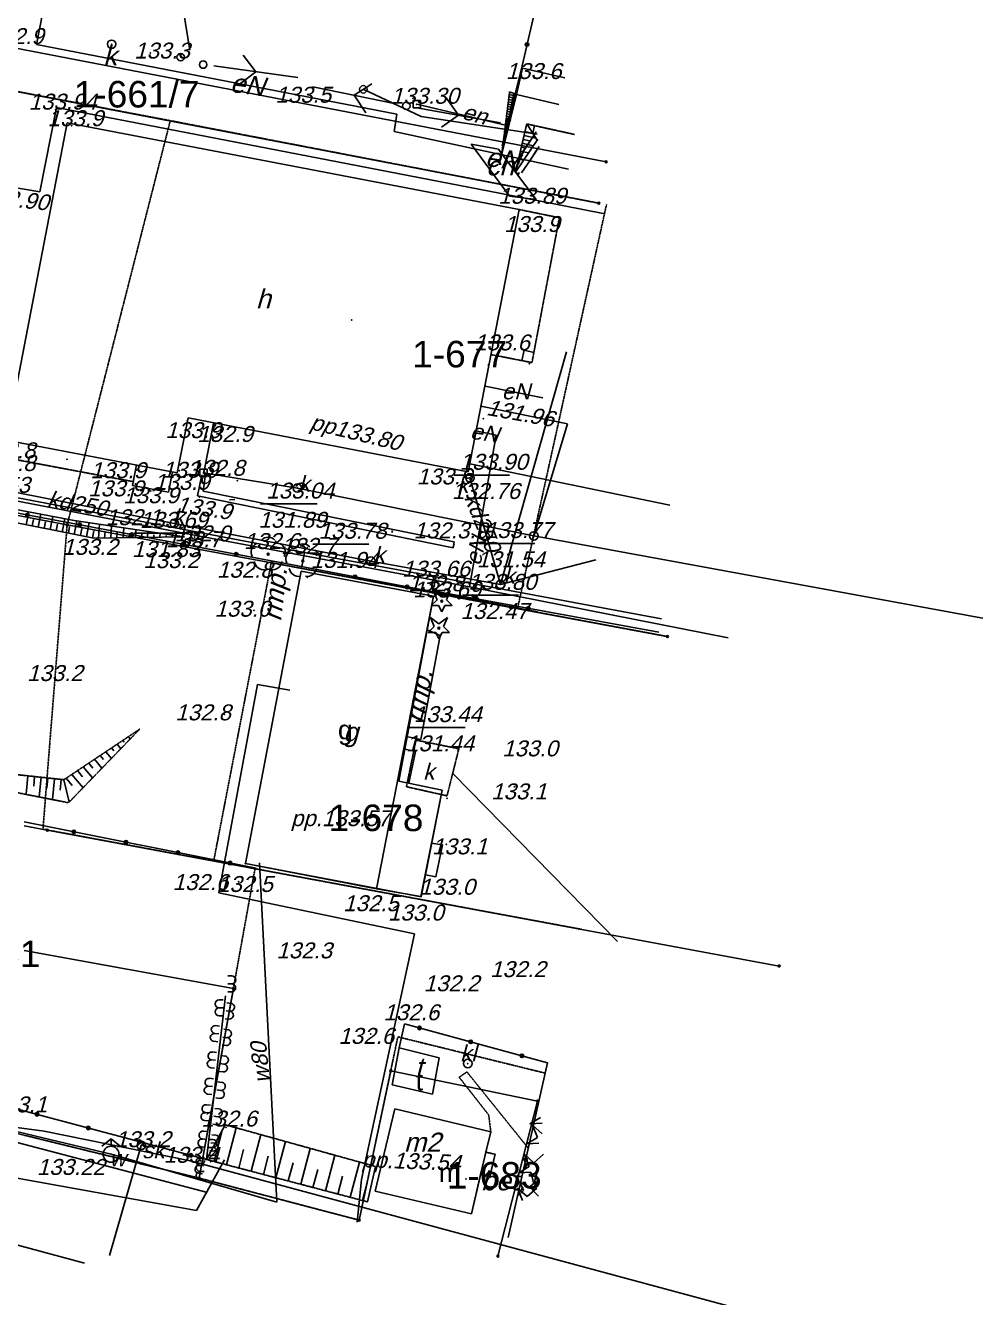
# Model space of a CAD drawing. Header units: millimetres. Extents: x -105266 to 178069, y 491 to 168574.
# Drawn here: x 40214 to 49161, y 80108 to 92085 of the extents above; entities that cross this region are included whole.
import ezdxf
from ezdxf.enums import TextEntityAlignment as Align

# ---------------------------------------------------------------- set-up
doc = ezdxf.new("R2010")
doc.units = ezdxf.units.MM
for name, pattern in [('1', [0]), ('14', [1, 1]), ('4', [5, 3, -2]), ('BGT', [0]), ('BGZ', [2, 1, -1]), ('BUD', [0]), ('BUW', [2.2, 1.5, -0.7]), ('BZN', [3.7, 3, -0.7]), ('GDE', [0]), ('GUK', [2.8, 2.1, -0.7]), ('GUZ', [1.4, 0.7, -0.7]), ('KOC', [2.8, 2.1, -0.7]), ('KOJ', [0]), ('RMP', [0]), ('SCH', [0]), ('UOK', [2.1, 1.4, -0.7]), ('UPE', [0]), ('UPK', [0]), ('UPT', [0]), ('UPW', [0]), ('WSD', [2.45, 1.75, -0.7]), ('WSG', [0]), ('WSQ', [2.45, 1.75, -0.7])]:
    doc.linetypes.add(name, pattern=pattern)
for name, color, linetype in [('DZIALKI', 7, 'GDE'), ('EBTOO_T_5', 14, 'Continuous'), ('EBTPO_L_0', 154, '4'), ('EBTPO_L_2', 154, '1'), ('EBUOA_MZ_T_0', 14, 'Continuous'), ('EBUOA_T_0', 7, 'Continuous'), ('EBUPO_L_10', 7, '1'), ('EBUPP_L_0', 7, '1'), ('EBUPP_MZ_L_1', 14, 'BUD'), ('KONTURY', 90, 'GUK'), ('NUMERY_DZIALEK', 7, 'Continuous'), ('PUNKTY', 7, 'Continuous'), ('SDROK_T_1', 11, 'Continuous'), ('SDRPK_L_0', 7, 'KOJ'), ('SDRPK_L_2', 11, 'KOC'), ('SDRPT_L_1', 7, '1'), ('SZOPO_L_0', 171, '1'), ('SZOPO_L_1', 90, 'BGZ'), ('SZZPZ_L_1', 90, '1'), ('SZZPZ_L_2', 90, '1'), ('SZZPZ_L_3', 90, '1'), ('UEEOO_T_0', 1, 'Continuous'), ('UEEPA_L_0', 1, '1'), ('UEEPA_L_2', 1, '1'), ('UEEPON_L_0', 1, 'UPE'), ('UEEPON_L_3', 1, '14'), ('UKKOA_T_2', 23, 'Continuous'), ('UKKOA_T_3', 14, 'Continuous'), ('UKKOC_T_0', 23, 'Continuous'), ('UKKOC_T_2', 14, 'Continuous'), ('UKKOO_T_0', 23, 'Continuous'), ('UKKPA_L_4', 14, '1'), ('UKKPA_L_6', 14, '1'), ('UKKPOR_L_0', 14, 'UPK'), ('UTTOA_T_0', 30, 'Continuous'), ('UTTPA_L_0', 30, '1'), ('UTTPO_L_0', 30, 'UPT'), ('UWWOA_T_0', 5, 'Continuous'), ('UWWOO_T_0', 5, 'Continuous'), ('UWWPA_L_0', 5, '1'), ('UWWPO_L_0', 5, 'UPW'), ('UZYTKI', 90, 'GUZ'), ('WUKOS_T_1', 34, 'Continuous'), ('WUKOS_T_4', 34, 'Continuous'), ('WUKPS_L_0', 34, '1'), ('WUKPS_L_1', 34, '1'), ('WUKPS_L_2', 34, '1'), ('WUKPS_L_8', 34, '1')]:
    doc.layers.add(name, color=color, linetype=linetype)
doc.styles.get("Standard").update_dxf_attribs({"font": 'arial.ttf'})

# ---------------------------------------------------------------- blocks, each defined once
blk = doc.blocks.new('GRO')
at = {"linetype": 'Continuous'}
blk.add_circle((0, 0), 0.09, dxfattribs=at)

msp = doc.modelspace()

# ---------------------------------------------------------------- linework, layer by layer
at = {"layer": 'DZIALKI'}
for p, q in [((38860.92, 92113.63), (45681.92, 90801.63)), ((45613.92, 90411.63), (37075.92, 92048.63)), ((40606.92, 87383.63), (36048.92, 88248.63)), ((46259.92, 86331.63), (40606.92, 87383.63)), ((40419.92, 84509.63), (40200.92, 84550.63)), ((47310.92, 83229.63), (40419.92, 84509.63)), ((40202.92, 83375.63), (42171.92, 83016.63)), ((42171.92, 83016.63), (41849.92, 81232.63)), ((43653.92, 82243.63), (43356.92, 80836.63)), ((45036.92, 81956.63), (43653.92, 82243.63)), ((38540.92, 82043.63), (41849.92, 81232.63)), ((44663.92, 80498.63), (45036.92, 81956.63)), ((41849.92, 81232.63), (43356.92, 80836.63))]:
    msp.add_line(p, q, dxfattribs=at)
at = {"layer": 'EBTPO_L_0', "linetype": 'BUW'}
for p, q in [((44863.92, 90351.63), (45241.92, 90274.63)), ((45241.92, 90274.63), (44983.92, 88910.63)), ((44983.92, 88910.63), (44602.92, 88985.63)), ((40148.92, 87992.63), (41224.92, 87790.63))]:
    msp.add_line(p, q, dxfattribs=at)
at = {"layer": 'EBTPO_L_2', "linetype": 'SCH'}
for p, q in [((44889.92, 88928.63), (44909.92, 89026.63)), ((44909.92, 89026.63), (45001.92, 89005.63)), ((41258.92, 87946.63), (41221.92, 87753.63)), ((41559.92, 87691.63), (41599.92, 87881.63)), ((41221.92, 87753.63), (41559.92, 87691.63)), ((43786.92, 85270.63), (43885.92, 85250.63)), ((43885.92, 85250.63), (43823.92, 84951.63)), ((43730.92, 84970.63), (44137.92, 84885.63)), ((44137.92, 84885.63), (43936.92, 83882.63)), ((44033.92, 84385.63), (44140.92, 84369.63)), ((44140.92, 84369.63), (44079.92, 84070.63)), ((44079.92, 84070.63), (43979.92, 84088.63)), ((43936.92, 83882.63), (43518.92, 83957.63))]:
    msp.add_line(p, q, dxfattribs=at)
at = {"layer": 'EBTPO_L_2', "linetype": 'RMP'}
for p, q in [((44120.92, 86342.63), (43996.92, 86393.63)), ((43935.92, 85361.63), (44120.92, 86342.63)), ((43797.92, 85389.63), (43935.92, 85361.63))]:
    msp.add_line(p, q, dxfattribs=at)
at = {"layer": 'EBUPO_L_10', "linetype": 'BZN'}
for p, q in [((44498.92, 81266.63), (44550.92, 81476.63)), ((44550.92, 81476.63), (44636.92, 81456.63)), ((44636.92, 81456.63), (44587.92, 81246.63)), ((44587.92, 81246.63), (44498.92, 81266.63))]:
    msp.add_line(p, q, dxfattribs=at)
at = {"layer": 'EBUPP_L_0', "linetype": '1'}
for p, q in [((44836.92, 91433.63), (44894.92, 91683.63)), ((44894.92, 91683.63), (45294.92, 91590.63)), ((45236.92, 91341.63), (44836.92, 91433.63)), ((42285.92, 84193.63), (42809.92, 86945.63)), ((42809.92, 86945.63), (44057.92, 86711.63)), ((44057.92, 86711.63), (43730.92, 84970.63)), ((43730.92, 84970.63), (44137.92, 84885.63)), ((44137.92, 84885.63), (43940.92, 83881.63)), ((43940.92, 83881.63), (42285.92, 84193.63)), ((43665.92, 82110.63), (43731.92, 82457.63)), ((43731.92, 82457.63), (44110.92, 82363.63)), ((44110.92, 82363.63), (44046.92, 82021.63)), ((44046.92, 82021.63), (43665.92, 82110.63)), ((43508.92, 81110.63), (43691.92, 81883.63)), ((43691.92, 81883.63), (44596.92, 81668.63)), ((44596.92, 81668.63), (44550.92, 81476.63)), ((44550.92, 81476.63), (44636.92, 81456.63)), ((44636.92, 81456.63), (44587.92, 81246.63)), ((44498.92, 81266.63), (44413.92, 80895.63)), ((44587.92, 81246.63), (44498.92, 81266.63)), ((44413.92, 80895.63), (43508.92, 81110.63))]:
    msp.add_line(p, q, dxfattribs=at)
at = {"layer": 'EBUPP_MZ_L_1', "linetype": 'BUD'}
for p, q in [((44836.92, 91433.63), (44894.92, 91683.63)), ((44894.92, 91683.63), (45294.92, 91590.63)), ((45236.92, 91341.63), (44836.92, 91433.63)), ((40032.92, 88180.63), (40606.92, 91166.63)), ((40606.92, 91166.63), (44863.92, 90351.63)), ((44863.92, 90351.63), (44381.92, 87882.63)), ((41746.92, 88389.63), (41642.92, 87873.63)), ((44381.92, 87882.63), (41746.92, 88389.63)), ((41642.92, 87873.63), (40032.92, 88180.63)), ((42285.92, 84193.63), (42809.92, 86945.63)), ((42809.92, 86945.63), (44057.92, 86711.63)), ((44057.92, 86711.63), (43518.92, 83957.63)), ((43518.92, 83957.63), (42285.92, 84193.63)), ((43665.92, 82110.63), (43731.92, 82457.63)), ((43731.92, 82457.63), (44110.92, 82363.63)), ((44110.92, 82363.63), (44046.92, 82021.63)), ((44046.92, 82021.63), (43665.92, 82110.63)), ((43508.92, 81110.63), (43691.92, 81883.63)), ((43691.92, 81883.63), (44596.92, 81668.63)), ((44596.92, 81668.63), (44550.92, 81476.63)), ((44550.92, 81476.63), (44413.92, 80895.63)), ((44413.92, 80895.63), (43508.92, 81110.63))]:
    msp.add_line(p, q, dxfattribs=at)
at = {"layer": 'KONTURY'}
for p, q in [((37075.92, 92048.63), (41286.92, 91243.63)), ((40606.92, 87383.63), (41577.92, 91188.63)), ((41286.92, 91243.63), (41577.92, 91188.63)), ((41577.92, 91188.63), (45613.92, 90411.63)), ((45685.92, 90398.63), (44847.92, 86594.63)), ((40378.92, 84517.63), (40606.92, 87383.63)), ((42528.92, 87026.63), (41986.92, 84218.63)), ((44847.92, 86594.63), (42528.92, 87026.63)), ((46259.92, 86331.63), (44847.92, 86594.63)), ((41986.92, 84218.63), (40378.92, 84517.63)), ((41986.92, 84218.63), (42375.92, 84145.63)), ((42171.92, 83016.63), (42375.92, 84145.63)), ((42375.92, 84145.63), (45451.92, 83574.63)), ((41849.92, 81232.63), (42171.92, 83016.63)), ((43720.92, 82562.63), (43653.92, 82243.63)), ((45105.92, 82221.63), (43720.92, 82562.63)), ((43653.92, 82243.63), (43356.92, 80836.63)), ((41849.92, 81232.63), (40204.92, 81635.63)), ((43356.92, 80836.63), (41849.92, 81232.63))]:
    msp.add_line(p, q, dxfattribs=at)
at = {"layer": 'SDRPK_L_0', "linetype": 'KOJ'}
for p, q in [((40507.92, 91311.63), (40348.92, 90517.63)), ((44871.92, 90467.63), (40507.92, 91311.63)), ((44410.92, 90968.63), (44669.92, 90920.63)), ((44773.92, 90478.63), (44410.92, 90968.63)), ((44669.92, 90920.63), (44699.92, 90876.63)), ((40348.92, 90517.63), (38166.92, 90894.63)), ((44699.92, 90876.63), (44828.92, 90702.63)), ((44828.92, 90702.63), (45022.92, 90446.63)), ((45022.92, 90446.63), (44773.92, 90478.63)), ((45670.92, 90310.63), (44871.92, 90467.63)), ((38726.92, 87908.63), (40734.92, 87523.63)), ((40734.92, 87523.63), (42840.92, 87123.63)), ((42840.92, 87123.63), (42817.92, 86988.63)), ((42840.92, 87123.63), (44080.92, 86892.63)), ((44080.92, 86892.63), (44051.92, 86761.63)), ((44080.92, 86892.63), (46204.92, 86498.63)), ((39147.92, 81825.63), (41929.92, 81095.63))]:
    msp.add_line(p, q, dxfattribs=at)
at = {"layer": 'SDRPK_L_2', "linetype": 'KOC'}
for p, q in [((44699.92, 90876.63), (44836.92, 91433.63)), ((44934.92, 91157.63), (44828.92, 90702.63)), ((45384.92, 91058.63), (44934.92, 91157.63)), ((44828.92, 90702.63), (44699.92, 90876.63)), ((44297.92, 82182.63), (44371.92, 82231.63)), ((44576.92, 81826.63), (44297.92, 82182.63)), ((44371.92, 82231.63), (44949.92, 81513.63)), ((44596.92, 81668.63), (44576.92, 81826.63))]:
    msp.add_line(p, q, dxfattribs=at)
at = {"layer": 'SDRPT_L_1', "linetype": '1'}
for p, q in [((41873.92, 87853.63), (41834.92, 87655.63)), ((41887.92, 87701.63), (41908.92, 87857.63)), ((44249.92, 87223.63), (41887.92, 87701.63)), ((41834.92, 87655.63), (44240.92, 87167.63)), ((42134.92, 87618.63), (42185.92, 87620.63)), ((43664.92, 87311.63), (43670.92, 87329.63)), ((44240.92, 87167.63), (44249.92, 87223.63))]:
    msp.add_line(p, q, dxfattribs=at)
at = {"layer": 'SZOPO_L_0', "linetype": 'BGT'}
for p, q in [((44880.92, 91662.63), (45125.92, 92709.63)), ((44702.92, 90951.63), (44880.92, 91662.63)), ((39495.92, 87614.63), (42778.92, 86996.63)), ((45034.92, 86562.63), (42778.92, 86996.63)), ((46179.92, 86371.63), (44051.92, 86761.63)), ((42385.92, 84149.63), (40201.92, 84586.63)), ((43782.92, 82685.63), (43731.92, 82457.63)), ((45130.92, 82317.63), (43782.92, 82685.63)), ((44759.92, 80674.63), (45130.92, 82317.63)), ((40080.92, 81897.63), (41918.92, 81407.63))]:
    msp.add_line(p, q, dxfattribs=at)
for centre, radius in [((44937.92, 91905.63), 17), ((44937.92, 91905.63), 10), ((44763.92, 91194.63), 17), ((44763.92, 91194.63), 10), ((40232.92, 87475.63), 17), ((40232.92, 87475.63), 10), ((40723.92, 87383.63), 17), ((40723.92, 87383.63), 10), ((41215.92, 87290.63), 17), ((41215.92, 87290.63), 10), ((41706.92, 87198.63), 17), ((41706.92, 87198.63), 10), ((42198.92, 87105.63), 17), ((42198.92, 87105.63), 10), ((43316.92, 86893.63), 17), ((43316.92, 86893.63), 10), ((43807.92, 86798.63), 17), ((43807.92, 86798.63), 10), ((44298.92, 86704.63), 17), ((44298.92, 86704.63), 10), ((44458.92, 86686.63), 17), ((44458.92, 86686.63), 10), ((44789.92, 86609.63), 17), ((44789.92, 86609.63), 10), ((44949.92, 86596.63), 17), ((44949.92, 86596.63), 10), ((40669.92, 84492.63), 17), ((40669.92, 84492.63), 10), ((41159.92, 84394.63), 17), ((41159.92, 84394.63), 10), ((41650.92, 84296.63), 17), ((41650.92, 84296.63), 10), ((42140.92, 84198.63), 17), ((42140.92, 84198.63), 10), ((43924.92, 82646.63), 17), ((43924.92, 82646.63), 10), ((44406.92, 82515.63), 17), ((44406.92, 82515.63), 10), ((44889.92, 82383.63), 17), ((44889.92, 82383.63), 10), ((40322.92, 81833.63), 17), ((40322.92, 81833.63), 10), ((40805.92, 81704.63), 17), ((40805.92, 81704.63), 10), ((41288.92, 81575.63), 17), ((41288.92, 81575.63), 10), ((41771.92, 81446.63), 17), ((41771.92, 81446.63), 10), ((44924.92, 81406.63), 17), ((44924.92, 81406.63), 10)]:
    msp.add_circle(centre, radius, dxfattribs=at)
at = {"layer": 'SZOPO_L_1', "linetype": '1'}
for p, q in [((42118.92, 83135.63), (42156.92, 83135.63)), ((42118.92, 83060.63), (42156.92, 83060.63)), ((41918.92, 81407.63), (42096.92, 82948.63)), ((42074.92, 82911.63), (42036.92, 82911.63)), ((42110.92, 82882.63), (42148.92, 82877.63)), ((42118.92, 82985.63), (42156.92, 82985.63)), ((42074.92, 82836.63), (42036.92, 82836.63)), ((42102.92, 82807.63), (42140.92, 82803.63)), ((42041.92, 82664.63), (42003.92, 82669.63)), ((42074.92, 82761.63), (42036.92, 82761.63)), ((42093.92, 82733.63), (42131.92, 82728.63)), ((42033.92, 82590.63), (41995.92, 82594.63)), ((42073.92, 82559.63), (42111.92, 82554.63)), ((42082.92, 82633.63), (42119.92, 82629.63)), ((42012.92, 82416.63), (41975.92, 82420.63)), ((42024.92, 82515.63), (41986.92, 82520.63)), ((42065.92, 82484.63), (42102.92, 82480.63)), ((42004.92, 82341.63), (41966.92, 82346.63)), ((42044.92, 82310.63), (42082.92, 82306.63)), ((42053.92, 82385.63), (42091.92, 82381.63)), ((41984.92, 82167.63), (41946.92, 82172.63)), ((41995.92, 82267.63), (41957.92, 82271.63)), ((42036.92, 82236.63), (42074.92, 82232.63)), ((41975.92, 82093.63), (41937.92, 82097.63)), ((42016.92, 82062.63), (42054.92, 82058.63)), ((42024.92, 82137.63), (42062.92, 82132.63)), ((41967.92, 82018.63), (41929.92, 82023.63)), ((42007.92, 81988.63), (42045.92, 81983.63)), ((41946.92, 81845.63), (41909.92, 81849.63)), ((41955.92, 81919.63), (41917.92, 81923.63)), ((41987.92, 81814.63), (42025.92, 81809.63)), ((41996.92, 81888.63), (42033.92, 81884.63)), ((41938.92, 81770.63), (41900.92, 81774.63)), ((41979.92, 81739.63), (42016.92, 81735.63)), ((41918.92, 81596.63), (41880.92, 81601.63)), ((41926.92, 81671.63), (41889.92, 81675.63)), ((41940.92, 81594.63), (41978.92, 81594.63)), ((41958.92, 81565.63), (41996.92, 81561.63)), ((41967.92, 81640.63), (42005.92, 81636.63)), ((41909.92, 81522.63), (41871.92, 81526.63)), ((41940.92, 81519.63), (41978.92, 81519.63)), ((41950.92, 81491.63), (41988.92, 81487.63)), ((41889.92, 81348.63), (41851.92, 81352.63)), ((41896.92, 81370.63), (41858.92, 81370.63)), ((41898.92, 81422.63), (41860.92, 81427.63)), ((41940.92, 81444.63), (41978.92, 81444.63)), ((41880.92, 81273.63), (41843.92, 81278.63)), ((41896.92, 81295.63), (41858.92, 81295.63)), ((41896.92, 81220.63), (41858.92, 81220.63))]:
    msp.add_line(p, q, dxfattribs=at)
for centre, radius, start, end in [((42156.64, 83098.63), 38, 270.415665, 89.584335), ((42156.64, 83023.63), 37, 270.42124, 89.57876), ((42037.19, 82873.63), 37, 90.42124, 269.57876), ((42037.19, 82798.63), 37, 90.42124, 269.57876), ((42135.65, 82766.67), 37, 263.42116, 82.578839), ((42144.64, 82841.67), 38, 263.415611, 82.584389), ((42000.19, 82631.6), 37, 83.42115, 262.578849), ((41991.19, 82556.6), 37, 83.42115, 262.578849), ((42108.19, 82518.6), 37, 262.578849, 83.42115), ((42115.64, 82592.67), 38, 263.415611, 82.584389), ((41970.65, 82382.67), 37, 82.578851, 263.421148), ((41963.19, 82308.6), 37, 83.421157, 262.578842), ((42078.65, 82269.67), 37, 263.421148, 82.578851), ((42087.64, 82344.67), 38, 263.415621, 82.584379), ((41943.19, 82134.6), 37, 83.42115, 262.578849), ((41934.19, 82060.6), 37, 83.42115, 262.578849), ((42049.65, 82021.67), 37, 263.42116, 82.578839), ((42058.64, 82096.67), 38, 263.415614, 82.584386), ((41905.19, 81811.6), 37, 83.421148, 262.578851), ((41914.19, 81886.6), 37, 83.421148, 262.578851), ((42021.65, 81773.67), 37, 263.421148, 82.578851), ((42029.64, 81847.67), 38, 263.415611, 82.584389), ((41876.65, 81563.67), 37, 82.578849, 263.42115), ((41885.19, 81637.6), 37, 83.42116, 262.578839), ((41978.64, 81557.63), 38, 270.415665, 89.584335), ((42001.64, 81599.67), 38, 263.415614, 82.584386), ((41978.64, 81482.63), 37, 270.42124, 89.57876), ((41993.19, 81524.6), 37, 262.578849, 83.42115), ((41848.19, 81315.6), 37, 83.42115, 262.578849), ((41857.19, 81389.6), 37, 83.42115, 262.578849), ((41859.19, 81332.63), 37, 90.42124, 269.57876), ((41859.19, 81257.63), 37, 90.42124, 269.57876)]:
    msp.add_arc(centre, radius, start, end, dxfattribs=at)
at = {"layer": 'SZZPZ_L_1', "linetype": '1'}
for p, q in [((44053.92, 86763.63), (44133.92, 86703.63)), ((44089.92, 86677.63), (44053.92, 86763.63)), ((44133.92, 86703.63), (44213.92, 86763.63)), ((44213.92, 86763.63), (44177.92, 86677.63)), ((44033.92, 86623.63), (44089.92, 86677.63)), ((44103.92, 86623.63), (44033.92, 86623.63)), ((44133.92, 86563.63), (44103.92, 86623.63)), ((44163.92, 86623.63), (44133.92, 86563.63)), ((44233.92, 86623.63), (44163.92, 86623.63)), ((44177.92, 86677.63), (44233.92, 86623.63)), ((44027.92, 86510.63), (44107.92, 86450.63)), ((44063.92, 86424.63), (44027.92, 86510.63)), ((44107.92, 86450.63), (44187.92, 86510.63)), ((44187.92, 86510.63), (44151.92, 86424.63)), ((44007.92, 86370.63), (44063.92, 86424.63)), ((44077.92, 86370.63), (44007.92, 86370.63)), ((44107.92, 86310.63), (44077.92, 86370.63)), ((44137.92, 86370.63), (44107.92, 86310.63)), ((44207.92, 86370.63), (44137.92, 86370.63)), ((44151.92, 86424.63), (44207.92, 86370.63)), ((44846.92, 81061.63), (44902.92, 81115.63)), ((44866.92, 81201.63), (44946.92, 81141.63)), ((44902.92, 81115.63), (44866.92, 81201.63)), ((44946.92, 81141.63), (45026.92, 81201.63)), ((45026.92, 81201.63), (44990.92, 81115.63)), ((44990.92, 81115.63), (45046.92, 81061.63))]:
    msp.add_line(p, q, dxfattribs=at)
for centre in [(44133.92, 86663.63), (44107.92, 86410.63)]:
    msp.add_circle(centre, 9, dxfattribs=at)
for p in [(44133.92, 86663.63), (44107.92, 86410.63)]:
    msp.add_point(p, dxfattribs=at)
at = {"layer": 'SZZPZ_L_2', "linetype": '1'}
for centre in [(42499.92, 87106.63), (42826.92, 87043.63)]:
    msp.add_circle(centre, 9, dxfattribs=at)
for centre, start, end in [((42429.92, 87126.63), 117.000637, 206.999363), ((42499.92, 87176.63), 45.000637, 134.999363), ((42569.91, 87126.63), 333.000637, 62.999363), ((42826.92, 87113.63), 45.000637, 134.999363), ((42756.92, 87063.63), 117.000637, 206.999363), ((42896.91, 87063.63), 333.000637, 62.999363), ((42459.92, 87050.63), 189.000636, 278.999364), ((42539.92, 87050.63), 261.000636, 350.999364), ((42786.92, 86987.63), 189.000636, 278.999364), ((42866.92, 86987.63), 261.000636, 350.999364)]:
    msp.add_arc(centre, 90, start, end, dxfattribs=at)
for p in [(42499.92, 87106.63), (42826.92, 87043.63)]:
    msp.add_point(p, dxfattribs=at)
at = {"layer": 'SZZPZ_L_3', "linetype": '1'}
for p, q in [((44964.92, 81744.63), (45064.92, 81802.63)), ((45078.92, 81748.63), (44964.92, 81744.63)), ((44988.92, 81730.63), (45078.92, 81650.63)), ((45034.92, 81614.63), (44988.92, 81730.63)), ((44934.92, 81556.63), (45034.92, 81614.63)), ((44912.92, 81457.63), (45002.92, 81377.63)), ((44958.92, 81341.63), (44912.92, 81457.63)), ((45048.92, 81560.63), (44934.92, 81556.63)), ((45002.92, 81377.63), (45092.92, 81457.63)), ((44858.92, 81283.63), (44958.92, 81341.63)), ((44972.92, 81287.63), (44858.92, 81283.63)), ((45002.92, 81177.63), (44972.92, 81287.63)), ((45032.92, 81287.63), (45002.92, 81177.63)), ((44848.92, 81138.63), (44938.92, 81058.63)), ((44894.92, 81022.63), (44848.92, 81138.63)), ((44938.92, 81058.63), (45028.92, 81138.63))]:
    msp.add_line(p, q, dxfattribs=at)
at = {"layer": 'UEEPA_L_0', "linetype": '1'}
for centre in [(43395.92, 91483.63), (41806.92, 87284.63)]:
    msp.add_circle(centre, 35, dxfattribs=at)
at = {"layer": 'UEEPA_L_2', "linetype": '1'}
for centre in [(41675.92, 91786.63), (41887.92, 91716.63), (43800.92, 91327.63)]:
    msp.add_circle(centre, 35, dxfattribs=at)
at = {"layer": 'UEEPON_L_0', "linetype": 'UPE'}
for p, q in [((40670.92, 93741.63), (40318.92, 91906.63)), ((40318.92, 91906.63), (43711.92, 91250.63)), ((44745.92, 91144.63), (44836.92, 91433.63)), ((43898.92, 91343.63), (44745.92, 91144.63)), ((43711.92, 91250.63), (43686.92, 91087.63)), ((43686.92, 91087.63), (45326.92, 90730.63)), ((45084.92, 88579.63), (44542.92, 88687.63)), ((44645.92, 88226.63), (44396.92, 86800.63)), ((44456.92, 88267.63), (44645.92, 88226.63)), ((41806.92, 87284.63), (38664.92, 87887.63)), ((44396.92, 86800.63), (41806.92, 87284.63)), ((44396.92, 86800.63), (46831.92, 86320.63)), ((42398.92, 85878.63), (42033.92, 83918.63)), ((42704.92, 85827.63), (42398.92, 85878.63)), ((42033.92, 83918.63), (43878.92, 83531.63)), ((43878.92, 83531.63), (43379.92, 81220.63)), ((40388.92, 81674.63), (39530.92, 81788.63)), ((41763.92, 81395.63), (40388.92, 81674.63)), ((48650.92, 79540.63), (41763.92, 81395.63)), ((43379.92, 81220.63), (43336.92, 80817.63))]:
    msp.add_line(p, q, dxfattribs=at)
at = {"layer": 'UEEPON_L_3', "linetype": '1'}
for p, q in [((41760.92, 91851.63), (41634.92, 92641.63)), ((42382.92, 91649.63), (42263.92, 91806.63)), ((41986.92, 91703.63), (42779.92, 91595.63)), ((42382.92, 91649.63), (42225.92, 91529.63)), ((43702.92, 91347.63), (42918.92, 91507.63)), ((43310.92, 91427.63), (43475.92, 91536.63)), ((43310.92, 91427.63), (43419.92, 91262.63)), ((44292.92, 91239.63), (44179.92, 91401.63)), ((43898.92, 91309.63), (44686.92, 91168.63)), ((44292.92, 91239.63), (44130.92, 91126.63))]:
    msp.add_line(p, q, dxfattribs=at)
at = {"layer": 'UKKOC_T_0', "linetype": 'Continuous'}
for p, q in [((44249.92, 87851.63), (44770.92, 87851.63)), ((41237.92, 87304.63), (41752.92, 87304.63)), ((42919.92, 87202.63), (43446.92, 87202.63)), ((44330.92, 86721.63), (44857.92, 86721.63))]:
    msp.add_line(p, q, dxfattribs=at)
at = {"layer": 'UKKOC_T_2', "linetype": 'Continuous'}
for p, q in [((42427.92, 87580.63), (42959.92, 87580.63)), ((44484.92, 87208.63), (45011.92, 87208.63)), ((43817.92, 85475.63), (44354.92, 85475.63))]:
    msp.add_line(p, q, dxfattribs=at)
at = {"layer": 'UKKPA_L_4', "linetype": '1'}
for p, q in [((41855.92, 87907.63), (41925.92, 87907.63)), ((41855.92, 87837.63), (41855.92, 87907.63)), ((41925.92, 87837.63), (41855.92, 87837.63)), ((41925.92, 87907.63), (41925.92, 87837.63))]:
    msp.add_line(p, q, dxfattribs=at)
at = {"layer": 'UKKPA_L_4', "linetype": 'UOK'}
for p, q in [((43801.92, 84917.63), (43891.92, 85356.63)), ((43891.92, 85356.63), (44295.92, 85274.63)), ((44295.92, 85274.63), (44183.92, 84831.63)), ((44183.92, 84831.63), (43801.92, 84917.63))]:
    msp.add_line(p, q, dxfattribs=at)
at = {"layer": 'UKKPA_L_4'}
for centre in [(41025.92, 91907.63), (44399.92, 87825.63), (42774.92, 87729.63), (41615.92, 87396.63), (45000.92, 87278.63), (43467.92, 87040.63), (44687.92, 86822.63)]:
    msp.add_circle(centre, 40, dxfattribs=at)
for p in [(41025.92, 91907.63), (44399.92, 87825.63), (42774.92, 87729.63), (41615.92, 87396.63), (45000.92, 87278.63), (43467.92, 87040.63), (44687.92, 86822.63), (44379.92, 82311.63), (41304.92, 81540.63)]:
    msp.add_point(p, dxfattribs=at)
at = {"layer": 'UKKPA_L_6', "linetype": '1'}
msp.add_circle((44379.92, 82311.63), 40, dxfattribs=at)
at = {"layer": 'UKKPOR_L_0', "linetype": 'UPK'}
for p, q in [((44687.92, 86822.63), (45307.92, 89011.63)), ((45319.92, 88334.63), (44500.92, 88499.63)), ((41983.92, 88341.63), (41898.92, 87906.63)), ((45000.92, 87278.63), (45319.92, 88334.63)), ((41898.92, 87906.63), (41890.92, 87872.63)), ((41890.92, 87872.63), (42774.92, 87729.63)), ((44687.92, 86822.63), (44399.92, 87825.63)), ((39999.92, 87713.63), (41615.92, 87396.63)), ((42774.92, 87729.63), (45000.92, 87278.63)), ((41615.92, 87396.63), (43467.92, 87040.63)), ((45000.92, 87278.63), (50294.92, 86310.63)), ((43467.92, 87040.63), (44687.92, 86822.63)), ((45585.92, 87053.63), (44687.92, 86822.63)), ((45787.92, 83460.63), (44237.92, 85041.63)), ((39472.92, 81349.63), (41823.92, 80927.63)), ((41823.92, 80927.63), (42087.92, 81404.63))]:
    msp.add_line(p, q, dxfattribs=at)
at = {"layer": 'UTTPA_L_0', "linetype": '1'}
msp.add_circle((41304.92, 81540.63), 40, dxfattribs=at)
at = {"layer": 'UTTPO_L_0', "linetype": 'UPT'}
for p, q in [((43939.92, 91228.63), (43395.92, 91483.63)), ((45032.92, 91062.63), (43939.92, 91228.63)), ((41304.92, 81540.63), (41005.92, 80504.63))]:
    msp.add_line(p, q, dxfattribs=at)
at = {"layer": 'UWWPA_L_0', "linetype": '1'}
for p, q in [((43863.92, 91308.63), (43863.92, 91378.63)), ((43863.92, 91378.63), (43933.92, 91378.63)), ((43933.92, 91308.63), (43863.92, 91308.63)), ((43933.92, 91378.63), (43933.92, 91308.63)), ((41019.92, 81602.63), (40934.92, 81532.63)), ((41019.92, 81532.63), (41019.92, 81602.63)), ((41019.92, 81602.63), (41104.92, 81532.63))]:
    msp.add_line(p, q, dxfattribs=at)
msp.add_circle((41019.92, 81457.63), 75, dxfattribs=at)
for p in [(43898.92, 91343.63), (41890.92, 87872.63)]:
    msp.add_point(p, dxfattribs=at)
at = {"layer": 'UWWPO_L_0', "linetype": 'UPW'}
for p, q in [((46281.92, 87569.63), (44399.92, 87958.63)), ((42579.92, 81006.63), (42417.92, 84201.63)), ((41019.92, 81457.63), (38848.92, 81974.63)), ((42579.92, 81006.63), (41019.92, 81457.63)), ((40770.92, 80432.63), (37661.92, 81262.63))]:
    msp.add_line(p, q, dxfattribs=at)
at = {"layer": 'UZYTKI'}
for p, q in [((37075.92, 92048.63), (41286.92, 91243.63)), ((40606.92, 87383.63), (41577.92, 91188.63)), ((41286.92, 91243.63), (41577.92, 91188.63)), ((41577.92, 91188.63), (45613.92, 90411.63)), ((45685.92, 90398.63), (44847.92, 86594.63)), ((40378.92, 84517.63), (40606.92, 87383.63)), ((42528.92, 87026.63), (41986.92, 84218.63)), ((44847.92, 86594.63), (42528.92, 87026.63)), ((44847.92, 86594.63), (46259.92, 86331.63)), ((41986.92, 84218.63), (40378.92, 84517.63)), ((41986.92, 84218.63), (42375.92, 84145.63)), ((42171.92, 83016.63), (42375.92, 84145.63)), ((42375.92, 84145.63), (45451.92, 83574.63)), ((41849.92, 81232.63), (42171.92, 83016.63)), ((43720.92, 82562.63), (43653.92, 82243.63)), ((45105.92, 82221.63), (43720.92, 82562.63)), ((43653.92, 82243.63), (43356.92, 80836.63)), ((41849.92, 81232.63), (40204.92, 81635.63)), ((43356.92, 80836.63), (41849.92, 81232.63))]:
    msp.add_line(p, q, dxfattribs=at)
at = {"layer": 'WUKPS_L_0', "linetype": '1'}
for p in [(42103.92, 81711.63), (41332.92, 81536.63), (41860.92, 81395.63), (41958.92, 81387.63)]:
    msp.add_point(p, dxfattribs=at)
at = {"layer": 'WUKPS_L_1', "linetype": 'WSD'}
for p, q in [((44772.92, 91458.63), (44699.92, 90876.63)), ((41289.92, 85459.63), (40619.92, 84766.63)), ((40619.92, 84766.63), (38893.92, 85105.63)), ((42095.92, 81734.63), (43511.92, 81341.63))]:
    msp.add_line(p, q, dxfattribs=at)
at = {"layer": 'WUKPS_L_1', "linetype": 'WSG'}
msp.add_line((44836.92, 91433.63), (44699.92, 90876.63), dxfattribs=at)
at = {"layer": 'WUKPS_L_1', "linetype": '1'}
for p, q in [((44821.92, 91374.63), (44763.92, 91388.63)), ((44827.92, 91396.63), (44766.92, 91411.63)), ((44832.92, 91418.63), (44769.92, 91433.63)), ((44772.92, 91458.63), (44836.92, 91433.63)), ((44824.92, 91385.63), (44794.92, 91392.63)), ((44830.92, 91407.63), (44799.92, 91414.63)), ((44835.92, 91429.63), (44803.92, 91437.63)), ((44795.92, 91264.63), (44749.92, 91276.63)), ((44800.92, 91286.63), (44752.92, 91298.63)), ((44805.92, 91308.63), (44755.92, 91321.63)), ((44811.92, 91330.63), (44758.92, 91343.63)), ((44816.92, 91352.63), (44760.92, 91366.63)), ((44797.92, 91275.63), (44774.92, 91281.63)), ((44803.92, 91297.63), (44778.92, 91303.63)), ((44808.92, 91319.63), (44782.92, 91326.63)), ((44813.92, 91341.63), (44786.92, 91348.63)), ((44819.92, 91363.63), (44790.92, 91370.63)), ((44768.92, 91155.63), (44735.92, 91163.63)), ((44773.92, 91177.63), (44738.92, 91186.63)), ((44778.92, 91199.63), (44741.92, 91208.63)), ((44784.92, 91221.63), (44743.92, 91231.63)), ((44789.92, 91243.63), (44746.92, 91253.63)), ((44765.92, 91144.63), (44749.92, 91148.63)), ((44770.92, 91166.63), (44753.92, 91170.63)), ((44776.92, 91188.63), (44757.92, 91192.63)), ((44781.92, 91210.63), (44762.92, 91215.63)), ((44786.92, 91232.63), (44766.92, 91237.63)), ((44792.92, 91254.63), (44770.92, 91259.63)), ((45031.92, 91003.63), (44934.92, 91157.63)), ((44735.92, 91024.63), (44718.92, 91028.63)), ((44741.92, 91046.63), (44721.92, 91050.63)), ((44746.92, 91067.63), (44724.92, 91073.63)), ((44751.92, 91089.63), (44727.92, 91095.63)), ((44757.92, 91111.63), (44729.92, 91118.63)), ((44738.92, 91035.63), (44729.92, 91037.63)), ((44762.92, 91133.63), (44732.92, 91141.63)), ((44743.92, 91057.63), (44733.92, 91059.63)), ((44749.92, 91078.63), (44737.92, 91081.63)), ((44754.92, 91100.63), (44741.92, 91104.63)), ((44760.92, 91122.63), (44745.92, 91126.63)), ((44909.92, 91048.63), (45019.92, 91023.63)), ((44917.92, 91085.63), (44990.92, 91068.63)), ((45006.92, 91141.63), (44990.92, 91068.63)), ((44708.92, 90914.63), (44704.92, 90915.63)), ((44714.92, 90936.63), (44707.92, 90938.63)), ((44711.92, 90925.63), (44708.92, 90926.63)), ((44719.92, 90958.63), (44710.92, 90960.63)), ((44725.92, 90980.63), (44712.92, 90983.63)), ((44716.92, 90947.63), (44712.92, 90948.63)), ((44730.92, 91002.63), (44715.92, 91005.63)), ((44722.92, 90969.63), (44716.92, 90970.63)), ((44727.92, 90991.63), (44721.92, 90993.63)), ((44733.92, 91013.63), (44725.92, 91015.63)), ((44883.92, 90938.63), (44928.92, 90928.63)), ((44892.92, 90975.63), (44995.92, 90951.63)), ((44900.92, 91012.63), (44959.92, 90998.63)), ((44703.92, 90892.63), (44701.92, 90893.63)), ((44706.92, 90903.63), (44704.92, 90904.63)), ((44849.92, 90791.63), (44866.92, 90787.63)), ((44857.92, 90828.63), (44905.92, 90817.63)), ((44866.92, 90865.63), (44897.92, 90857.63)), ((44874.92, 90901.63), (44950.92, 90884.63)), ((44832.92, 90718.63), (44835.92, 90717.63)), ((44840.92, 90754.63), (44860.92, 90750.63)), ((36762.92, 88163.63), (40673.92, 87424.63)), ((40858.92, 87256.63), (38483.92, 87728.63)), ((40220.92, 87383.63), (40244.92, 87505.63)), ((40277.92, 87372.63), (40289.92, 87433.63)), ((40334.92, 87360.63), (40358.92, 87484.63)), ((40447.92, 87338.63), (40471.92, 87462.63)), ((40560.92, 87315.63), (40585.92, 87441.63)), ((40390.92, 87349.63), (40402.92, 87411.63)), ((40503.92, 87327.63), (40516.92, 87389.63)), ((40617.92, 87304.63), (40629.92, 87368.63)), ((40673.92, 87424.63), (41710.92, 87270.63)), ((40673.92, 87293.63), (40698.92, 87420.63)), ((40730.92, 87281.63), (40743.92, 87347.63)), ((40787.92, 87270.63), (40812.92, 87403.63)), ((40843.92, 87259.63), (40857.92, 87327.63)), ((40901.92, 87257.63), (40910.92, 87389.63)), ((40959.92, 87258.63), (40963.92, 87319.63)), ((41016.92, 87259.63), (41024.92, 87372.63)), ((41133.92, 87261.63), (41139.92, 87355.63)), ((41248.92, 87262.63), (41253.92, 87338.63)), ((41364.92, 87264.63), (41367.92, 87321.63)), ((41710.92, 87270.63), (40858.92, 87256.63)), ((41074.92, 87260.63), (41078.92, 87312.63)), ((41191.92, 87261.63), (41193.92, 87304.63)), ((41306.92, 87263.63), (41308.92, 87296.63)), ((41421.92, 87265.63), (41423.92, 87289.63)), ((41479.92, 87266.63), (41481.92, 87304.63)), ((41537.92, 87267.63), (41537.92, 87281.63)), ((41595.92, 87268.63), (41596.92, 87287.63)), ((41652.92, 87269.63), (41652.92, 87274.63)), ((41236.92, 85423.63), (41240.92, 85418.63)), ((41023.92, 85282.63), (41045.92, 85256.63)), ((41076.92, 85317.63), (41111.92, 85275.63)), ((41130.92, 85353.63), (41143.92, 85336.63)), ((41183.92, 85388.63), (41200.92, 85367.63)), ((40863.92, 85175.63), (40933.92, 85092.63)), ((40916.92, 85210.63), (40947.92, 85174.63)), ((40970.92, 85246.63), (41023.92, 85183.63)), ((40703.92, 85069.63), (40751.92, 85011.63)), ((40757.92, 85104.63), (40844.92, 85000.63)), ((40810.92, 85139.63), (40849.92, 85093.63)), ((40237.92, 85019.63), (40219.92, 84846.63)), ((40299.92, 85013.63), (40291.92, 84923.63)), ((40362.92, 85006.63), (40343.92, 84821.63)), ((40425.92, 84999.63), (40415.92, 84904.63)), ((40487.92, 84992.63), (40468.92, 84797.63)), ((40549.92, 84986.63), (40540.92, 84885.63)), ((40626.92, 84775.63), (40575.92, 84983.63)), ((40597.92, 84997.63), (40653.92, 84929.63)), ((40650.92, 85032.63), (40756.92, 84908.63)), ((41918.92, 81407.63), (42095.92, 81734.63)), ((42106.92, 81358.63), (42197.92, 81706.63)), ((41989.92, 81388.63), (42065.92, 81679.63)), ((42339.92, 81296.63), (42429.92, 81641.63)), ((42572.92, 81235.63), (42661.92, 81577.63)), ((42222.92, 81327.63), (42268.92, 81500.63)), ((42805.92, 81174.63), (42894.92, 81512.63)), ((43038.92, 81113.63), (43126.92, 81448.63)), ((42455.92, 81266.63), (42500.92, 81437.63)), ((42688.92, 81205.63), (42733.92, 81375.63)), ((43271.92, 81052.63), (43358.92, 81383.63)), ((43511.92, 81341.63), (43433.92, 81009.63)), ((42921.92, 81143.63), (42966.92, 81312.63)), ((43155.92, 81082.63), (43198.92, 81249.63)), ((43388.92, 81021.63), (43431.92, 81186.63))]:
    msp.add_line(p, q, dxfattribs=at)
at = {"layer": 'WUKPS_L_2', "linetype": 'WSQ'}
for p, q in [((44934.92, 91157.63), (44828.92, 90702.63)), ((45384.92, 91058.63), (44934.92, 91157.63)), ((40575.92, 84983.63), (41289.92, 85459.63)), ((38671.92, 85188.63), (40575.92, 84983.63)), ((43433.92, 81009.63), (41918.92, 81407.63))]:
    msp.add_line(p, q, dxfattribs=at)
at = {"layer": 'WUKPS_L_2', "linetype": '1'}
for p, q in [((44941.92, 90959.63), (44996.92, 91042.63)), ((44969.92, 91000.63), (45024.92, 91083.63)), ((45038.92, 91014.63), (44828.92, 90702.63)), ((44857.92, 90835.63), (44913.92, 90917.63)), ((44885.92, 90876.63), (44941.92, 90959.63)), ((44913.92, 90917.63), (44969.92, 91000.63)), ((45052.92, 90945.63), (44996.92, 90862.63)), ((44801.92, 90752.63), (44857.92, 90835.63)), ((44829.92, 90793.63), (44885.92, 90876.63)), ((44968.92, 90820.63), (44912.92, 90737.63)), ((44996.92, 90862.63), (44940.92, 90779.63)), ((45024.92, 90903.63), (44968.92, 90820.63)), ((44940.92, 90779.63), (44884.92, 90696.63))]:
    msp.add_line(p, q, dxfattribs=at)
at = {"layer": 'WUKPS_L_8', "linetype": '1'}
for p in [(41389.92, 91826.63), (43863.92, 91397.63), (40499.92, 91292.63), (40649.92, 91142.63), (40312.92, 90499.63), (43284.92, 89312.63), (44573.92, 88889.63), (44959.92, 88901.63), (41739.92, 88364.63), (42001.92, 88316.63), (44525.92, 88382.63), (40605.92, 87998.63), (41259.92, 87900.63), (41601.92, 87829.63), (41661.92, 87893.63), (41895.92, 87878.63), (42210.92, 87798.63), (44361.92, 87880.63), (41247.92, 87768.63), (41391.92, 87702.63), (41850.92, 87646.63), (41210.92, 87437.63), (40907.92, 87195.63), (41808.92, 87268.63), (41851.92, 87301.63), (42568.92, 87226.63), (44248.92, 87198.63), (41540.92, 87074.63), (42868.92, 87167.63), (44241.92, 87177.63), (42363.92, 86971.63), (42868.92, 86888.63), (44097.92, 86907.63), (44065.92, 86806.63), (44157.92, 86762.63), (42365.92, 86579.63), (42086.92, 85599.63), (44936.92, 85303.63), (44183.92, 84807.63), (44816.92, 84916.63), (44176.92, 84374.63), (42285.92, 84193.63), (42221.92, 84022.63), (44164.92, 84023.63), (43539.92, 83811.63), (43864.92, 83768.63), (42903.92, 83392.63), (44821.92, 83239.63), (44182.92, 83061.63), (44066.92, 82791.63), (43463.92, 82588.63), (44361.92, 81224.63), (44986.92, 81123.63)]:
    msp.add_point(p, dxfattribs=at)

# ---------------------------------------------------------------- block references
at = {"layer": 'PUNKTY', "xscale": 100, "yscale": 100, "zscale": 100}
for p in [(45681.92, 90801.63), (45613.92, 90411.63), (40606.92, 87383.63), (46259.92, 86331.63), (40419.92, 84509.63), (47310.92, 83229.63), (42171.92, 83016.63), (43653.92, 82243.63), (45036.92, 81956.63), (41849.92, 81232.63), (43356.92, 80836.63), (44663.92, 80498.63)]:
    msp.add_blockref('GRO', p, dxfattribs=at)

# ---------------------------------------------------------------- texts
at = {"layer": 'EBTOO_T_5', "oblique": 15}
for rotation, p in [(83.339991, (42586.92, 86726.63)), (79.379984, (43941.92, 85765.63))]:
    msp.add_text('rmp.', height=180, rotation=rotation, dxfattribs=at).set_placement(p, align=Align.MIDDLE)
at = {"layer": 'EBUOA_MZ_T_0', "oblique": 15}
msp.add_text('h', height=180, rotation=359.09999, dxfattribs=at).set_placement((42454.92, 89516.63), align=Align.MIDDLE)
for s, p in [('g', (43277.92, 85406.63)), ('t', (43918.92, 82275.63)), ('m2', (43951.92, 81571.63))]:
    msp.add_text(s, height=180, dxfattribs=at).set_placement(p, align=Align.MIDDLE)
at = {"layer": 'EBUOA_T_0'}
for s, p in [('g', (43156.92, 85543.63)), ('t', (43888.92, 82238.63)), ('m', (44105.92, 81375.63))]:
    msp.add_text(s, height=180, dxfattribs=at).set_placement(p, align=Align.TOP_LEFT)
at = {"layer": 'NUMERY_DZIALEK'}
for s, p in [('1-661/7', (40668.92, 91562.63)), ('1-677', (43855.92, 89115.63)), ('1-678', (43068.92, 84749.63)), ('1-681', (39461.92, 83469.63)), ('1-683', (44181.92, 81383.63))]:
    msp.add_text(s, height=250, dxfattribs=at).set_placement(p, align=Align.TOP_LEFT)
at = {"layer": 'SDROK_T_1', "oblique": 15}
for s, p in [('ch.', (44717.92, 90766.63)), ('bet.', (44713.92, 81210.63))]:
    msp.add_text(s, height=180, dxfattribs=at).set_placement(p, align=Align.MIDDLE)
at = {"layer": 'UEEOO_T_0', "oblique": 15}
for s, height, rotation, p in [('eN', 180, 352.080003, (42305.92, 91526.63)), ('en', 150, 344.969995, (44446.92, 91249.63)), ('eN', 180, 351.180003, (44708.92, 90827.63)), ('eN', 150, 351.540008, (44538.92, 88248.63)), ('eN', 150, 76.409999, (44454.92, 87137.63))]:
    msp.add_text(s, height=height, rotation=rotation, dxfattribs=at).set_placement(p, align=Align.MIDDLE)
msp.add_text('eN', height=150, dxfattribs=at).set_placement((44832.92, 88638.63), align=Align.MIDDLE)
at = {"layer": 'UKKOA_T_2', "oblique": 15}
for height, p in [(180, (41009.92, 91805.63)), (150, (42837.92, 87773.63)), (150, (44329.92, 87760.63)), (150, (41656.92, 87459.63)), (150, (43543.92, 87105.63)), (150, (44768.92, 86907.63)), (150, (44010.92, 85063.63))]:
    msp.add_text('k', height=height, dxfattribs=at).set_placement(p, align=Align.MIDDLE)
at = {"layer": 'UKKOA_T_3', "oblique": 15}
msp.add_text('kl', height=150, dxfattribs=at).set_placement((44382.92, 82411.63), align=Align.MIDDLE)
at = {"layer": 'UKKOC_T_0', "oblique": 15}
for s, p in [('133.90', (44302.92, 88051.63)), ('133.53', (39615.92, 87834.63)), ('132.76', (44229.92, 87776.63)), ('133.69', (41290.92, 87504.63)), ('133.78', (42973.92, 87402.63)), ('131.83', (41216.92, 87229.63)), ('131.94', (42899.92, 87127.63)), ('133.80', (44384.92, 86921.63)), ('132.47', (44310.92, 86646.63))]:
    msp.add_text(s, height=150, dxfattribs=at).set_placement(p, align=Align.TOP_LEFT)
at = {"layer": 'UKKOC_T_2', "oblique": 15}
for s, p in [('133.04', (42481.92, 87780.63)), ('131.89', (42407.92, 87505.63)), ('133.77', (44538.92, 87408.63)), ('131.54', (44464.92, 87133.63)), ('133.44', (43870.92, 85675.63)), ('131.44', (43797.92, 85400.63))]:
    msp.add_text(s, height=150, dxfattribs=at).set_placement(p, align=Align.TOP_LEFT)
msp.add_text('133.22', height=150, dxfattribs=at).set_placement((40641.92, 81337.63), align=Align.MIDDLE)
at = {"layer": 'UKKOO_T_0', "oblique": 15}
for rotation, p in [(350.100013, (40707.92, 87585.63)), (292.04999, (44522.92, 87405.63))]:
    msp.add_text('kd250', height=150, rotation=rotation, dxfattribs=at).set_placement(p, align=Align.MIDDLE)
at = {"layer": 'UTTOA_T_0', "oblique": 15}
msp.add_text('sk', height=150, dxfattribs=at).set_placement((41416.92, 81497.63), align=Align.MIDDLE)
at = {"layer": 'UWWOA_T_0', "oblique": 15}
msp.add_text('w', height=150, dxfattribs=at).set_placement((41081.92, 81419.63), align=Align.MIDDLE)
at = {"layer": 'UWWOO_T_0', "oblique": 15}
msp.add_text('w80', height=150, rotation=95.759997, dxfattribs=at).set_placement((42423.92, 82317.63), align=Align.MIDDLE)
at = {"layer": 'WUKOS_T_1', "oblique": 15}
for s, p in [('133.1', (40155.92, 81926.63)), ('132.6', (42131.92, 81792.63)), ('133.2', (41320.92, 81598.63)), ('133.4', (41777.92, 81451.63))]:
    msp.add_text(s, height=150, dxfattribs=at).set_placement(p, align=Align.MIDDLE)
at = {"layer": 'WUKOS_T_4', "oblique": 15}
for s, p in [('132.9', (40123.92, 91984.63)), ('133.3', (41500.92, 91848.63)), ('133.6', (44999.92, 91655.63)), ('133.5', (42829.92, 91432.63)), ('133.94', (40564.92, 91367.63)), ('133.30', (43975.92, 91422.63)), ('133.9', (40684.92, 91211.63)), ('133.89', (44986.92, 90481.63)), ('133.9', (44983.92, 90215.63)), ('133.6', (44701.92, 89100.63)), ('133.9', (41793.92, 88274.63)), ('132.9', (42093.92, 88238.63)), ('133.8', (40045.92, 88084.63)), ('133.8', (40045.92, 87964.63)), ('133.9', (41087.92, 87897.63)), ('133.9', (41763.92, 87901.63)), ('132.8', (42015.92, 87919.63)), ('133.9', (44160.92, 87838.63)), ('133.9', (41066.92, 87726.63)), ('133.9', (41685.92, 87787.63)), ('133.9', (41396.92, 87661.63)), ('132.1', (41231.92, 87454.63)), ('133.7', (41799.92, 87247.63)), ('132.0', (41880.92, 87302.63)), ('132.3.9', (44218.92, 87330.63)), ('133.2', (40821.92, 87175.63)), ('132.6', (42532.92, 87230.63)), ('132.7', (42882.92, 87184.63)), ('133.2', (41585.92, 87050.63)), ('132.8', (42278.92, 86960.63)), ('133.66', (44080.92, 86970.63)), ('132.8', (44079.92, 86832.63)), ('133.69', (44183.92, 86774.63)), ('133.0', (42256.92, 86593.63)), ('133.2', (40490.92, 85987.63)), ('132.8', (41886.92, 85617.63)), ('133.0', (44965.92, 85278.63)), ('133.1', (44861.92, 84873.63)), ('pp.133.57', (43179.92, 84599.63)), ('133.1', (44303.92, 84355.63)), ('132.6', (41861.92, 84019.63)), ('132.5', (42280.92, 84001.63)), ('133.0', (44184.92, 83975.63)), ('132.5', (43467.92, 83820.63)), ('133.0', (43889.92, 83732.63)), ('132.3', (42838.92, 83376.63)), ('132.2', (44851.92, 83199.63)), ('132.2', (44225.92, 83066.63)), ('132.6', (43847.92, 82793.63)), ('132.6', (43423.92, 82571.63))]:
    msp.add_text(s, height=150, dxfattribs=at).set_placement(p, align=Align.MIDDLE)
for s, rotation, p in [('133.90', 354.059993, (40114.92, 90449.63)), ('131.96', 349.650013, (44877.92, 88434.63)), ('pp133.80', 346.319995, (43323.92, 88233.63)), ('133.9', 351.719998, (41895.92, 87541.63)), ('pp.133.54', 357.840011, (43847.92, 81371.63))]:
    msp.add_text(s, height=150, rotation=rotation, dxfattribs=at).set_placement(p, align=Align.MIDDLE)

doc.saveas('drawing.dxf')
